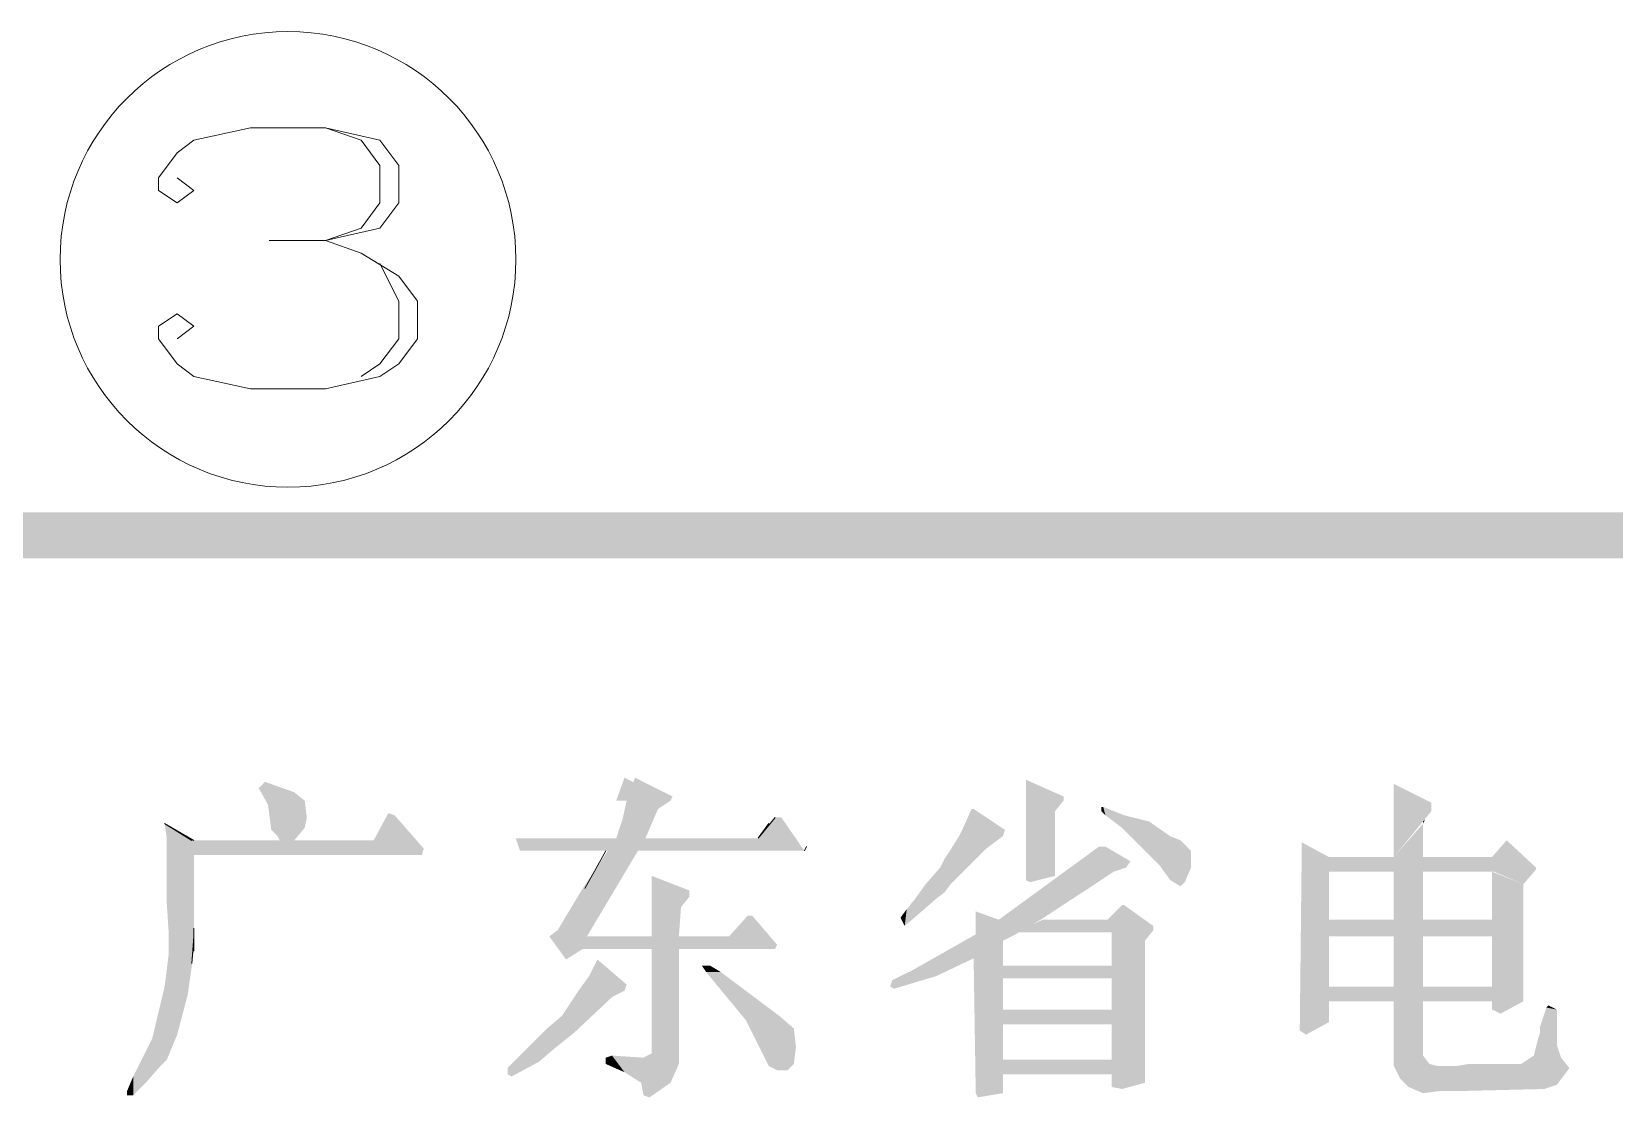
# Model space of a CAD drawing. Extents: x -145382 to -103386, y -23290 to 6406.
# Drawn here: x -119717 to -116956, y -19771 to -17912 of the extents above; entities that cross this region are included whole.
import ezdxf

# ---------------------------------------------------------------- set-up
doc = ezdxf.new("R2010")
doc.units = 0

msp = doc.modelspace()

# ---------------------------------------------------------------- hatches: boundary and pattern name
at = {"linetype": 'Continuous', "lineweight": 0}
for points in [[(-121884.2, -18750.5), (-103885.3, -18750.5), (-103885.3, -18830.7), (-121884.2, -18830.7)], [(-121884.2, -18750.5), (-103885.3, -18750.5), (-103885.3, -18830.7), (-121884.2, -18830.7)], [(-118682.6, -19213.6), (-118620.6, -19246.4), (-118624.3, -19253.7), (-118697.2, -19253.7)], [(-118664.4, -19213.6), (-118598.8, -19246.4), (-118602.4, -19253.7), (-118679, -19253.7)], [(-119320.8, -19231.8), (-119302.5, -19264.6), (-119258.8, -19239.1), (-119309.8, -19220.9)], [(-119309.8, -19220.9), (-119258.8, -19239.1), (-119240.5, -19253.7), (-119298.9, -19304.7)], [(-117982.5, -19217.2), (-117982.5, -19392.3), (-117975.2, -19395.9), (-117949.7, -19231.8)], [(-117975.2, -19395.9), (-117931.5, -19385), (-117931.5, -19271.9), (-117949.7, -19231.8)], [(-117949.7, -19231.8), (-117931.5, -19271.9), (-117916.9, -19253.7), (-117916.9, -19246.4)], [(-117340.7, -19224.5), (-117340.7, -19352.1), (-117275.1, -19271.9), (-117275.1, -19257.3)], [(-119298.9, -19304.7), (-119240.5, -19253.7), (-119236.9, -19282.9), (-119287.9, -19315.7)], [(-118686.3, -19286.5), (-118624.3, -19268.3), (-118646.2, -19319.3), (-118697.2, -19319.3)], [(-118679, -19253.7), (-118602.4, -19253.7), (-118624.3, -19268.3), (-118686.3, -19286.5)], [(-118077.3, -19268.3), (-118091.9, -19301.1), (-118051.8, -19337.6), (-118073.7, -19268.3)], [(-118051.8, -19337.6), (-118073.7, -19268.3), (-118019, -19304.7), (-118022.6, -19315.7)], [(-117851.2, -19264.6), (-117851.2, -19271.9), (-117843.9, -19279.2), (-117847.6, -19264.6)], [(-117847.6, -19264.6), (-117843.9, -19279.2), (-117814.8, -19301.1), (-117811.1, -19279.2)], [(-119437.5, -19323), (-119484.9, -19293.8), (-119481.2, -19319.3)], [(-119287.9, -19315.7), (-119236.9, -19282.9), (-119240.5, -19301.1), (-119284.3, -19323)], [(-119094.7, -19275.6), (-119083.7, -19279.2), (-119032.7, -19337.6), (-119120.2, -19323)], [(-118449.3, -19319.3), (-118369, -19341.2), (-118409.2, -19282.9), (-118365.4, -19333.9), (-118420.1, -19282.9)], [(-118420.1, -19282.9), (-118409.2, -19282.9), (-118365.4, -19333.9)], [(-117811.1, -19279.2), (-117814.8, -19301.1), (-117771, -19344.9), (-117767.4, -19290.2)], [(-117767.4, -19290.2), (-117771, -19344.9), (-117749.1, -19366.7), (-117730.9, -19315.7)], [(-117289.7, -19293.8), (-117340.7, -19352.1), (-117289.7, -19352.1)], [(-117289.7, -19293.8), (-117289.7, -19290.2), (-117286, -19286.5)], [(-119481.2, -19377.7), (-119433.8, -19348.5), (-119433.8, -19323), (-119481.2, -19319.3)], [(-119433.8, -19323), (-119433.8, -19348.5), (-119036.3, -19348.5), (-119120.2, -19323)], [(-119284.3, -19323), (-119258.8, -19323), (-119240.5, -19301.1)], [(-119120.2, -19323), (-119036.3, -19348.5), (-119032.7, -19337.6)], [(-118872.3, -19319.3), (-118865, -19341.2), (-118369, -19341.2), (-118449.3, -19319.3)], [(-118697.2, -19319.3), (-118646.2, -19319.3), (-118748.3, -19490.7), (-118755.6, -19406.8)], [(-118117.4, -19344.9), (-118091.9, -19377.7), (-118066.4, -19352.1), (-118099.2, -19315.7)], [(-118099.2, -19315.7), (-118066.4, -19352.1), (-118051.8, -19337.6), (-118091.9, -19301.1)], [(-117730.9, -19315.7), (-117749.1, -19366.7), (-117730.9, -19392.3), (-117712.7, -19323)], [(-117712.7, -19323), (-117730.9, -19392.3), (-117712.7, -19403.2), (-117701.7, -19333.9)], [(-117169.4, -19352.1), (-117165.7, -19377.7), (-117114.7, -19399.6), (-117143.8, -19323)], [(-117143.8, -19323), (-117114.7, -19399.6), (-117092.8, -19374), (-117092.8, -19370.4)], [(-119481.2, -19432.4), (-119433.8, -19516.2), (-119433.8, -19348.5), (-119481.2, -19377.7)], [(-118124.7, -19355.8), (-118113.8, -19399.6), (-118091.9, -19377.7), (-118117.4, -19344.9)], [(-117854.9, -19333.9), (-117862.2, -19399.6), (-117957, -19461.5), (-118029.9, -19461.5)], [(-117843.9, -19333.9), (-117829.4, -19377.7), (-117862.2, -19399.6), (-117854.9, -19333.9)], [(-117800.2, -19359.4), (-117807.5, -19370.4), (-117829.4, -19377.7), (-117843.9, -19333.9)], [(-117701.7, -19333.9), (-117712.7, -19403.2), (-117705.4, -19395.9), (-117694.4, -19341.2)], [(-117694.4, -19341.2), (-117694.4, -19370.4), (-117705.4, -19395.9)], [(-117501.2, -19326.6), (-117453.8, -19352.1), (-117453.8, -19640.2), (-117504.8, -19654.8)], [(-117453.8, -19352.1), (-117453.8, -19377.7), (-117165.7, -19377.7), (-117169.4, -19352.1)], [(-117340.7, -19352.1), (-117289.7, -19352.1), (-117289.7, -19461.5), (-117340.7, -19461.5)], [(-118157.5, -19399.6), (-118139.3, -19425.1), (-118124.7, -19414.1), (-118132, -19370.4)], [(-118132, -19370.4), (-118124.7, -19414.1), (-118113.8, -19399.6), (-118124.7, -19355.8)], [(-117169.4, -19377.7), (-117114.7, -19399.6), (-117114.7, -19603.8), (-117169.4, -19618.3)], [(-118755.6, -19406.8), (-118748.3, -19490.7), (-118755.6, -19512.6), (-118799.3, -19479.8)], [(-118635.2, -19385), (-118569.6, -19410.5), (-118569.6, -19421.4), (-118635.2, -19425.1)], [(-118157.5, -19399.6), (-118150.3, -19414.1), (-118183.1, -19432.4), (-118139.3, -19425.1)], [(-118175.8, -19425.1), (-118168.5, -19450.6), (-118139.3, -19425.1), (-118157.5, -19399.6)], [(-119477.6, -19487.1), (-119444.7, -19592.8), (-119433.8, -19516.2), (-119481.2, -19432.4)], [(-118635.2, -19425.1), (-118569.6, -19421.4), (-118584.2, -19439.7), (-118635.2, -19490.7)], [(-118190.4, -19443.3), (-118194, -19472.5), (-118168.5, -19450.6), (-118175.8, -19425.1)], [(-117840.3, -19461.5), (-117833, -19483.4), (-117774.7, -19498), (-117814.8, -19436)], [(-117814.8, -19436), (-117774.7, -19498), (-117760.1, -19479.8), (-117811.1, -19436)], [(-117811.1, -19436), (-117760.1, -19472.5), (-117760.1, -19479.8)], [(-118635.2, -19490.7), (-118587.8, -19490.7), (-118584.2, -19439.7)], [(-118500.3, -19490.7), (-118416.4, -19505.3), (-118460.2, -19454.2), (-118467.5, -19454.2)], [(-118201.3, -19457.9), (-118197.7, -19465.2), (-118194, -19472.5), (-118190.4, -19443.3)], [(-117957, -19461.5), (-118029.9, -19461.5), (-118070, -19447), (-118000.7, -19487.1)], [(-118070, -19447), (-118000.7, -19487.1), (-118022.6, -19498), (-118070, -19487.1)], [(-117953.3, -19461.5), (-118000.7, -19483.4), (-117833, -19483.4), (-117840.3, -19461.5)], [(-117453.8, -19461.5), (-117453.8, -19490.7), (-117165.7, -19490.7), (-117169.4, -19461.5)], [(-119477.6, -19519.9), (-119463, -19662.1), (-119444.7, -19592.8), (-119477.6, -19487.1)], [(-118799.3, -19479.8), (-118755.6, -19512.6), (-118784.7, -19530.8), (-118813.9, -19490.7)], [(-118748.3, -19490.7), (-118755.6, -19512.6), (-118420.1, -19512.6), (-118500.3, -19490.7)], [(-118500.3, -19490.7), (-118416.4, -19505.3), (-118420.1, -19512.6)], [(-118070, -19487.1), (-118022.6, -19498), (-118070, -19527.2), (-118179.4, -19549.1)], [(-117833, -19483.4), (-117774.7, -19498), (-117774.7, -19746), (-117833, -19753.3)], [(-117340.7, -19490.7), (-117289.7, -19490.7), (-117289.7, -19698.6), (-117340.7, -19716.8)], [(-118635.2, -19603.8), (-118587.8, -19607.4), (-118587.8, -19512.6), (-118635.2, -19512.6)], [(-118073.7, -19527.2), (-118070, -19764.2), (-118022.6, -19764.2), (-118022.6, -19498)], [(-119484.9, -19578.2), (-119481.2, -19705.9), (-119463, -19662.1), (-119477.6, -19519.9)], [(-118730, -19530.8), (-118679, -19574.6), (-118682.6, -19585.5), (-118744.6, -19560)], [(-118547.7, -19541.8), (-118533.1, -19541.8), (-118514.9, -19552.7), (-118540.4, -19552.7)], [(-118179.4, -19549.1), (-118070, -19527.2), (-118139.3, -19560), (-118208.6, -19563.6)], [(-118022.6, -19541.8), (-118022.6, -19563.6), (-117833, -19563.6), (-117833, -19541.8)], [(-118744.6, -19560), (-118682.6, -19585.5), (-118704.5, -19596.5), (-118762.9, -19585.5)], [(-118540.4, -19552.7), (-118514.9, -19552.7), (-118412.8, -19629.3), (-118471.1, -19636.6)], [(-118215.9, -19567.3), (-118175.8, -19570.9), (-118212.2, -19581.9), (-118219.5, -19578.2)], [(-118208.6, -19563.6), (-118139.3, -19560), (-118175.8, -19570.9), (-118215.9, -19567.3)], [(-119506.7, -19669.4), (-119492.2, -19716.8), (-119481.2, -19705.9), (-119484.9, -19578.2)], [(-118762.9, -19585.5), (-118704.5, -19596.5), (-118770.2, -19658.4), (-118792, -19629.3)], [(-117453.8, -19578.2), (-117453.8, -19603.8), (-117169.4, -19603.8), (-117169.4, -19578.2)], [(-118792, -19629.3), (-118770.2, -19658.4), (-118806.6, -19687.6), (-118817.6, -19651.2)], [(-118635.2, -19669.4), (-118587.8, -19713.1), (-118587.8, -19607.4), (-118635.2, -19603.8)], [(-118471.1, -19636.6), (-118412.8, -19629.3), (-118387.3, -19651.2), (-118431, -19716.8)], [(-118022.6, -19618.3), (-118022.6, -19643.9), (-117833, -19643.9), (-117833, -19618.3)], [(-117169.4, -19618.3), (-117154.8, -19625.6), (-117114.7, -19603.8)], [(-117085.5, -19647.5), (-117056.3, -19680.3), (-117056.3, -19618.3), (-117074.5, -19614.7)], [(-117074.5, -19614.7), (-117070.9, -19611), (-117056.3, -19618.3)], [(-118817.6, -19651.2), (-118806.6, -19687.6), (-118832.1, -19709.5), (-118886.8, -19720.4)], [(-118431, -19716.8), (-118387.3, -19651.2), (-118383.6, -19684), (-118416.4, -19724.1)], [(-117504.8, -19654.8), (-117493.9, -19662.1), (-117453.8, -19640.2)], [(-117085.5, -19658.4), (-117049, -19702.2), (-117056.3, -19680.3), (-117085.5, -19647.5)], [(-119525, -19705.9), (-119517.7, -19746), (-119492.2, -19716.8), (-119506.7, -19669.4)], [(-118638.9, -19771.5), (-118635.2, -19694.9), (-118635.2, -19673), (-118602.4, -19746)], [(-118635.2, -19673), (-118602.4, -19746), (-118587.8, -19713.1), (-118635.2, -19669.4)], [(-118416.4, -19724.1), (-118383.6, -19684), (-118387.3, -19713.1), (-118398.2, -19724.1)], [(-117096.4, -19698.6), (-117056.3, -19749.6), (-117034.4, -19720.4), (-117089.1, -19669.4)], [(-117089.1, -19669.4), (-117034.4, -19720.4), (-117049, -19702.2), (-117085.5, -19658.4)], [(-119539.6, -19735), (-119539.6, -19767.8), (-119517.7, -19746), (-119525, -19705.9)], [(-118886.8, -19720.4), (-118832.1, -19709.5), (-118879.5, -19735), (-118886.8, -19731.4)], [(-118715.5, -19702.2), (-118715.5, -19713.1), (-118682.6, -19727.7), (-118704.5, -19698.6)], [(-118704.5, -19698.6), (-118653.5, -19746), (-118682.6, -19727.7)], [(-118649.8, -19767.8), (-118653.5, -19746), (-118704.5, -19698.6), (-118649.8, -19702.2)], [(-118649.8, -19702.2), (-118649.8, -19767.8), (-118638.9, -19771.5), (-118635.2, -19694.9)], [(-118022.6, -19705.9), (-118022.6, -19731.4), (-117833, -19731.4), (-117833, -19705.9)], [(-117340.7, -19716.8), (-117289.7, -19698.6), (-117278.7, -19713.1), (-117329.8, -19738.7)], [(-117118.3, -19713.1), (-117078.2, -19756.9), (-117056.3, -19749.6), (-117096.4, -19698.6)], [(-119550.5, -19760.5), (-119550.5, -19767.8), (-119539.6, -19767.8), (-119539.6, -19735)], [(-118886.8, -19731.4), (-118879.5, -19735), (-118861.3, -19724.1), (-118879.5, -19735)], [(-118070, -19764.2), (-118066.4, -19771.5), (-118022.6, -19764.2), (-118022.6, -19731.4)], [(-117329.8, -19738.7), (-117278.7, -19713.1), (-117264.2, -19716.8), (-117315.2, -19753.3)], [(-117315.2, -19753.3), (-117264.2, -19716.8), (-117253.2, -19716.8), (-117289.7, -19764.2)], [(-117289.7, -19764.2), (-117253.2, -19716.8), (-117231.3, -19716.8), (-117260.5, -19760.5)], [(-117260.5, -19760.5), (-117231.3, -19716.8), (-117209.5, -19713.1), (-117227.7, -19760.5)], [(-117209.5, -19713.1), (-117227.7, -19760.5), (-117078.2, -19756.9), (-117118.3, -19713.1)], [(-117833, -19753.3), (-117814.8, -19756.9), (-117774.7, -19746)]]:
    msp.add_hatch(color=0, dxfattribs=at).paths.add_polyline_path(points)

# ---------------------------------------------------------------- linework, layer by layer
at = {"color": 0, "linetype": 'Continuous', "lineweight": 0}
for p, q in [((-118751.9, -19406.8), (-118715.5, -19341.2)), ((-118369, -19341.2), (-118365.4, -19333.9))]:
    msp.add_line(p, q, dxfattribs=at)
for points in [[(-119463, -18167.1), (-119433.8, -18188.9), (-119463, -18210.8), (-119495.8, -18188.9), (-119495.8, -18167.1), (-119463, -18123.3), (-119433.8, -18101.4), (-119335.4, -18079.6), (-119204.1, -18079.6), (-119109.3, -18101.4), (-119076.5, -18145.2), (-119076.5, -18210.8), (-119109.3, -18254.6), (-119204.1, -18276.5), (-119302.5, -18276.5)], [(-119204.1, -18079.6), (-119142.1, -18101.4), (-119109.3, -18145.2), (-119109.3, -18210.8), (-119142.1, -18254.6), (-119204.1, -18276.5), (-119142.1, -18298.3), (-119076.5, -18338.4), (-119043.6, -18382.2), (-119043.6, -18447.8), (-119076.5, -18491.6), (-119109.3, -18513.5), (-119204.1, -18535.4), (-119335.4, -18535.4), (-119433.8, -18513.5), (-119463, -18491.6), (-119495.8, -18447.8), (-119495.8, -18426), (-119463, -18404.1), (-119433.8, -18426), (-119463, -18447.8)], [(-119109.3, -18316.6), (-119076.5, -18382.2), (-119076.5, -18447.8), (-119109.3, -18491.6), (-119142.1, -18513.5)], [(-119437.5, -19323), (-119484.9, -19293.8), (-119433.8, -19323)], [(-118431, -19293.8), (-118449.3, -19319.3), (-118420.1, -19282.9), (-118449.3, -19319.3), (-118420.1, -19282.9)], [(-119433.8, -19490.7), (-119437.5, -19538.1), (-119433.8, -19494.4)], [(-119433.8, -19516.2), (-119433.8, -19476.1), (-119433.8, -19516.2)]]:
    msp.add_lwpolyline(points, dxfattribs=at)
msp.add_circle((-119269.7, -18309.3), 397.5, dxfattribs=at)

doc.saveas('drawing.dxf')
